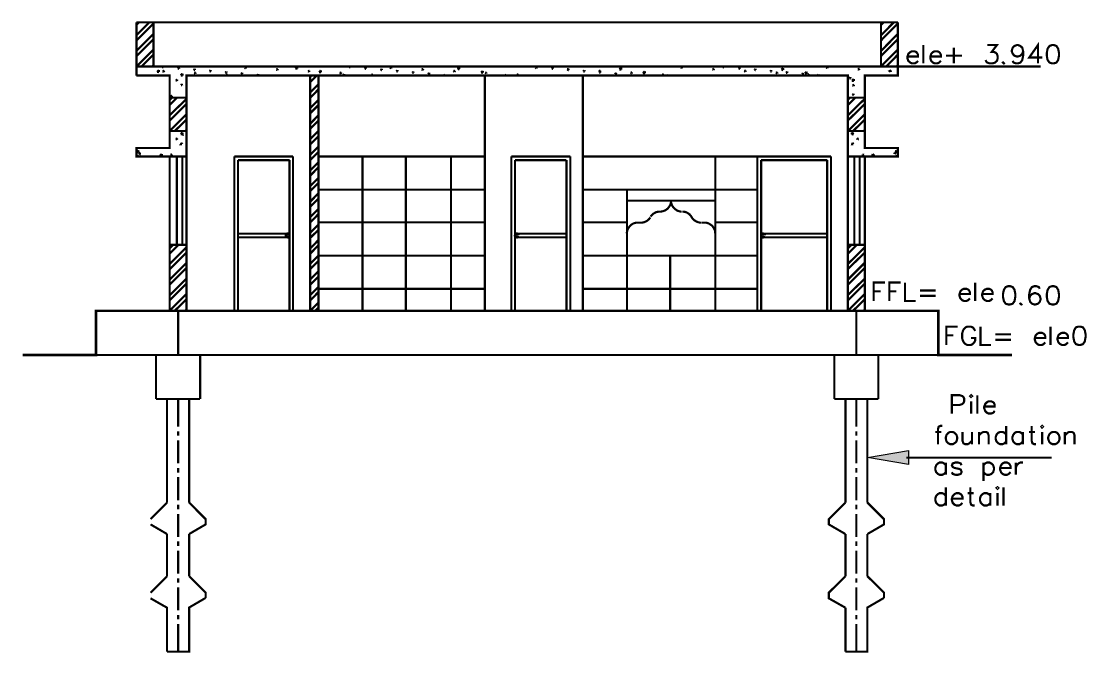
# Model space of a CAD drawing. Header units: millimetres. Extents: x 2845 to 3257, y 1294 to 1582.
# Drawn here: x 3014.1 to 3139.8, y 1454.6 to 1529.1 of the extents above; entities that cross this region are included whole.
import ezdxf

# ---------------------------------------------------------------- set-up
doc = ezdxf.new("R2010")
doc.units = ezdxf.units.MM
doc.layers.add('H', color=7, linetype='Continuous')
doc.layers.add('P', color=7, linetype='Continuous')

msp = doc.modelspace()

# ---------------------------------------------------------------- hatches: boundary and pattern name
at = {"layer": 'H', "linetype": 'Continuous'}
msp.add_hatch(color=256, dxfattribs=at).paths.add_polyline_path([(3118.82, 1476.8), (3113.93, 1477.6), (3118.82, 1478.41), (3118.82, 1476.8)])

# ---------------------------------------------------------------- linework, layer by layer
at = {"layer": 'P'}
for points, const_width in [([(3027.68, 1527.48), (3029.21, 1529)], 0.254), ([(3027.68, 1528.7), (3027.98, 1529)], 0.254), ([(3027.68, 1529), (3117.53, 1529)], 0.254), ([(3027.68, 1529), (3027.68, 1522.72)], 0.254), ([(3027.68, 1526.86), (3029.69, 1528.86)], 0.254), ([(3029.69, 1529), (3029.69, 1523.79)], 0.254), ([(3115.54, 1527.48), (3117.05, 1529)], 0.254), ([(3115.54, 1528.7), (3115.84, 1529)], 0.254), ([(3115.54, 1529), (3115.54, 1523.79)], 0.254), ([(3115.54, 1526.86), (3117.53, 1528.86)], 0.254), ([(3117.53, 1529), (3117.53, 1522.72)], 0.254), ([(3027.68, 1525.63), (3029.69, 1527.64)], 0.254), ([(3115.54, 1525.63), (3117.53, 1527.64)], 0.254), ([(3027.68, 1525.01), (3029.69, 1527.02)], 0.254), ([(3115.54, 1525.01), (3117.53, 1527.02)], 0.254), ([(3120.53, 1524.15), (3120.53, 1526.32)], 0.254), ([(3128.08, 1526.32), (3129.22, 1526.32), (3128.59, 1525.49), (3128.91, 1525.49), (3129.12, 1525.38), (3129.22, 1525.28), (3129.31, 1524.96), (3129.31, 1524.75), (3129.22, 1524.45), (3129.01, 1524.25), (3128.69, 1524.15), (3128.38, 1524.15), (3128.08, 1524.25), (3127.97, 1524.34), (3127.87, 1524.55)], 0.254), ([(3132.31, 1525.58), (3132.21, 1525.28), (3131.99, 1525.06), (3131.69, 1524.96), (3131.59, 1524.96), (3131.29, 1525.06), (3131.08, 1525.28), (3130.97, 1525.58), (3130.97, 1525.68), (3131.08, 1526), (3131.29, 1526.21), (3131.59, 1526.32), (3131.69, 1526.32), (3131.99, 1526.21), (3132.21, 1526), (3132.31, 1525.58), (3132.31, 1525.06), (3132.21, 1524.55), (3131.99, 1524.25), (3131.69, 1524.15), (3131.48, 1524.15), (3131.18, 1524.25), (3131.08, 1524.45)], 0.254), ([(3134.06, 1524.15), (3134.06, 1526.32), (3133.03, 1524.85), (3134.59, 1524.85)], 0.254), ([(3135.73, 1526.32), (3135.42, 1526.21), (3135.2, 1525.89), (3135.1, 1525.38), (3135.1, 1525.06), (3135.2, 1524.55), (3135.42, 1524.25), (3135.73, 1524.15), (3135.93, 1524.15), (3136.24, 1524.25), (3136.44, 1524.55), (3136.54, 1525.06), (3136.54, 1525.38), (3136.44, 1525.89), (3136.24, 1526.21), (3135.93, 1526.32), (3135.73, 1526.32)], 0.254), ([(3027.68, 1523.79), (3029.69, 1525.79)], 0.254), ([(3028.29, 1523.79), (3029.69, 1525.19)], 0.254), ([(3115.54, 1523.79), (3117.53, 1525.79)], 0.254), ([(3116.15, 1523.79), (3117.53, 1525.19)], 0.254), ([(3118.66, 1524.96), (3119.91, 1524.96), (3119.91, 1525.17), (3119.8, 1525.38), (3119.7, 1525.49), (3119.51, 1525.58), (3119.19, 1525.58), (3118.98, 1525.49), (3118.76, 1525.28), (3118.66, 1524.96), (3118.66, 1524.75), (3118.76, 1524.45), (3118.98, 1524.25), (3119.19, 1524.15), (3119.51, 1524.15), (3119.7, 1524.25), (3119.91, 1524.45)], 0.254), ([(3121.36, 1524.96), (3122.61, 1524.96), (3122.61, 1525.17), (3122.5, 1525.38), (3122.4, 1525.49), (3122.19, 1525.58), (3121.87, 1525.58), (3121.67, 1525.49), (3121.46, 1525.28), (3121.36, 1524.96), (3121.36, 1524.75), (3121.46, 1524.45), (3121.67, 1524.25), (3121.87, 1524.15), (3122.19, 1524.15), (3122.4, 1524.25), (3122.61, 1524.45)], 0.254), ([(3123.21, 1525.06), (3125.08, 1525.06)], 0.254), ([(3124.14, 1526), (3124.14, 1524.15)], 0.254), ([(3027.68, 1523.79), (3117.53, 1523.79)], 0.254), ([(3027.68, 1523.79), (3027.68, 1522.72), (3027.68, 1523.79), (3117.53, 1523.79), (3117.53, 1522.72), (3113.63, 1522.72), (3113.63, 1520.11), (3111.62, 1520.11), (3111.62, 1522.72), (3033.59, 1522.72), (3033.59, 1520.11), (3031.59, 1520.11), (3031.59, 1522.72), (3027.68, 1522.72)], 0.254), ([(3029.53, 1523.79), (3029.69, 1523.95)], 0.254), ([(3030.69, 1523.69), (3030.78, 1523.79)], 0.254), ([(3030.69, 1523.69), (3030.85, 1523.69)], 0.254), ([(3030.85, 1523.69), (3030.83, 1523.79)], 0.254), ([(3032.56, 1523.53), (3032.69, 1523.69)], 0.254), ([(3032.72, 1523.51), (3032.69, 1523.69)], 0.254), ([(3040.43, 1523.63), (3040.62, 1523.72)], 0.254), ([(3040.43, 1523.63), (3040.57, 1523.56)], 0.254), ([(3040.57, 1523.56), (3040.62, 1523.72)], 0.254), ([(3046.44, 1523.55), (3046.64, 1523.76)], 0.254), ([(3046.67, 1523.51), (3046.64, 1523.76)], 0.254), ([(3052.76, 1523.69), (3052.83, 1523.79)], 0.254), ([(3052.76, 1523.69), (3052.9, 1523.69)], 0.254), ([(3052.9, 1523.69), (3052.88, 1523.79)], 0.254), ([(3054.61, 1523.53), (3054.74, 1523.69)], 0.254), ([(3054.77, 1523.51), (3054.74, 1523.69)], 0.254), ([(3057.59, 1523.65), (3057.79, 1523.72)], 0.254), ([(3057.59, 1523.65), (3057.73, 1523.56)], 0.254), ([(3057.73, 1523.56), (3057.79, 1523.72)], 0.254), ([(3065.57, 1523.49), (3065.76, 1523.71)], 0.254), ([(3065.79, 1523.46), (3065.76, 1523.71)], 0.254), ([(3074.76, 1523.65), (3074.93, 1523.72)], 0.254), ([(3074.76, 1523.65), (3074.88, 1523.56)], 0.254), ([(3074.81, 1523.69), (3074.9, 1523.79)], 0.254), ([(3074.81, 1523.69), (3074.95, 1523.67)], 0.254), ([(3074.88, 1523.56), (3074.93, 1523.72)], 0.254), ([(3074.95, 1523.67), (3074.93, 1523.79)], 0.254), ([(3076.68, 1523.53), (3076.8, 1523.67)], 0.254), ([(3076.84, 1523.51), (3076.8, 1523.67)], 0.254), ([(3084.67, 1523.44), (3084.88, 1523.65)], 0.254), ([(3084.9, 1523.41), (3084.88, 1523.65)], 0.254), ([(3091.92, 1523.67), (3092.09, 1523.74)], 0.254), ([(3091.92, 1523.67), (3092.04, 1523.58)], 0.254), ([(3092.04, 1523.58), (3092.09, 1523.74)], 0.254), ([(3096.86, 1523.69), (3096.94, 1523.79)], 0.254), ([(3096.86, 1523.69), (3097.02, 1523.67)], 0.254), ([(3097.02, 1523.67), (3097, 1523.79)], 0.254), ([(3098.73, 1523.53), (3098.85, 1523.67)], 0.254), ([(3098.89, 1523.51), (3098.85, 1523.67)], 0.254), ([(3109.08, 1523.67), (3109.26, 1523.74)], 0.254), ([(3109.08, 1523.67), (3109.2, 1523.58)], 0.254), ([(3109.2, 1523.58), (3109.26, 1523.74)], 0.254), ([(3117.37, 1523.79), (3117.53, 1523.95)], 0.254), ([(3117.53, 1523.79), (3134.39, 1523.79)], 0.254), ([(3130.04, 1524.34), (3129.93, 1524.25), (3130.04, 1524.15), (3130.14, 1524.25)], 0.254), ([(3027.68, 1522.72), (3031.59, 1522.72)], 0.254), ([(3030.11, 1523.16), (3030.32, 1523.37)], 0.254), ([(3030.11, 1523.16), (3030.34, 1523.12)], 0.254), ([(3030.34, 1523.12), (3030.32, 1523.37)], 0.254), ([(3030.76, 1523.21), (3030.96, 1523.3)], 0.254), ([(3030.76, 1523.21), (3030.9, 1523.14)], 0.254), ([(3030.9, 1523.14), (3030.96, 1523.3)], 0.254), ([(3031.59, 1522.72), (3031.59, 1514.16)], 0.254), ([(3032.56, 1523.53), (3032.72, 1523.51)], 0.254), ([(3032.9, 1522.74), (3033.09, 1522.95)], 0.254), ([(3032.9, 1522.74), (3033.13, 1522.7)], 0.254), ([(3033.13, 1522.7), (3033.09, 1522.95)], 0.254), ([(3033.59, 1522.72), (3111.62, 1522.72)], 0.254), ([(3033.59, 1522.72), (3033.59, 1494.94)], 0.254), ([(3034.43, 1523.37), (3034.56, 1523.51)], 0.254), ([(3034.43, 1523.37), (3034.59, 1523.35)], 0.254), ([(3034.5, 1523.02), (3034.68, 1523.09)], 0.254), ([(3034.5, 1523.02), (3034.63, 1522.93)], 0.254), ([(3034.59, 1523.35), (3034.56, 1523.51)], 0.254), ([(3034.63, 1522.93), (3034.68, 1523.09)], 0.254), ([(3036.3, 1523.21), (3036.43, 1523.35)], 0.254), ([(3036.3, 1523.21), (3036.46, 1523.19)], 0.254), ([(3036.46, 1523.19), (3036.43, 1523.35)], 0.254), ([(3038.17, 1523.04), (3038.3, 1523.19)], 0.254), ([(3038.17, 1523.04), (3038.33, 1523.04)], 0.254), ([(3038.26, 1522.81), (3038.44, 1522.88)], 0.254), ([(3038.26, 1522.81), (3038.38, 1522.72)], 0.254), ([(3038.33, 1523.04), (3038.3, 1523.19)], 0.254), ([(3038.38, 1522.72), (3038.44, 1522.88)], 0.254), ([(3040.02, 1522.88), (3040.17, 1523.04)], 0.254), ([(3040.02, 1522.88), (3040.18, 1522.88)], 0.254), ([(3040.18, 1522.88), (3040.17, 1523.04)], 0.254), ([(3041.91, 1522.72), (3042.04, 1522.88)], 0.254), ([(3041.91, 1522.72), (3041.98, 1522.72)], 0.254), ([(3042.05, 1522.72), (3042.04, 1522.88)], 0.254), ([(3044.19, 1523.44), (3044.36, 1523.51)], 0.254), ([(3044.19, 1523.44), (3044.31, 1523.35)], 0.254), ([(3044.31, 1523.35), (3044.36, 1523.51)], 0.254), ([(3046.44, 1523.55), (3046.67, 1523.51)], 0.254), ([(3047.93, 1523.23), (3048.1, 1523.3)], 0.254), ([(3047.93, 1523.23), (3048.05, 1523.14)], 0.254), ([(3048.05, 1523.14), (3048.1, 1523.3)], 0.254), ([(3048.17, 1522.56), (3048.33, 1522.72)], 0.254), ([(3048.17, 1521.94), (3048.95, 1522.72)], 0.254), ([(3048.17, 1522.72), (3048.17, 1494.94)], 0.254), ([(3049.16, 1522.72), (3049.16, 1494.94)], 0.254), ([(3049.23, 1523.11), (3049.43, 1523.33)], 0.254), ([(3049.23, 1523.11), (3049.46, 1523.09)], 0.254), ([(3049.46, 1523.09), (3049.43, 1523.33)], 0.254), ([(3051.67, 1523.02), (3051.86, 1523.09)], 0.254), ([(3051.67, 1523.02), (3051.81, 1522.93)], 0.254), ([(3051.81, 1522.93), (3051.86, 1523.09)], 0.254), ([(3052.04, 1522.72), (3052.21, 1522.89)], 0.254), ([(3052.23, 1522.72), (3052.21, 1522.89)], 0.254), ([(3054.61, 1523.53), (3054.77, 1523.51)], 0.254), ([(3055.41, 1522.82), (3055.58, 1522.88)], 0.254), ([(3055.41, 1522.82), (3055.53, 1522.72)], 0.254), ([(3055.53, 1522.72), (3055.58, 1522.88)], 0.254), ([(3056.48, 1523.37), (3056.62, 1523.51)], 0.254), ([(3056.48, 1523.37), (3056.64, 1523.35)], 0.254), ([(3056.64, 1523.35), (3056.62, 1523.51)], 0.254), ([(3058.35, 1523.21), (3058.47, 1523.35)], 0.254), ([(3058.35, 1523.21), (3058.51, 1523.19)], 0.254), ([(3058.51, 1523.19), (3058.47, 1523.35)], 0.254), ([(3060.22, 1523.04), (3060.34, 1523.19)], 0.254), ([(3060.22, 1523.04), (3060.38, 1523.04)], 0.254), ([(3060.38, 1523.04), (3060.34, 1523.19)], 0.254), ([(3061.33, 1523.44), (3061.53, 1523.51)], 0.254), ([(3061.33, 1523.44), (3061.47, 1523.35)], 0.254), ([(3061.47, 1523.35), (3061.53, 1523.51)], 0.254), ([(3062.09, 1522.88), (3062.21, 1523.04)], 0.254), ([(3062.09, 1522.88), (3062.25, 1522.86)], 0.254), ([(3062.25, 1522.86), (3062.21, 1523.04)], 0.254), ([(3063.96, 1522.72), (3064.08, 1522.86)], 0.254), ([(3064.1, 1522.72), (3064.08, 1522.86)], 0.254), ([(3065.09, 1523.25), (3065.27, 1523.3)], 0.254), ([(3065.09, 1523.25), (3065.21, 1523.14)], 0.254), ([(3065.21, 1523.14), (3065.27, 1523.3)], 0.254), ([(3065.57, 1523.49), (3065.79, 1523.46)], 0.254), ([(3068.33, 1523.07), (3068.55, 1523.26)], 0.254), ([(3068.33, 1523.07), (3068.58, 1523.04)], 0.254), ([(3068.58, 1523.04), (3068.55, 1523.26)], 0.254), ([(3068.79, 1522.72), (3068.79, 1494.94)], 0.254), ([(3068.83, 1523.04), (3069, 1523.09)], 0.254), ([(3068.83, 1523.04), (3068.95, 1522.95)], 0.254), ([(3068.95, 1522.95), (3069, 1523.09)], 0.254), ([(3071.19, 1522.72), (3071.32, 1522.84)], 0.254), ([(3071.33, 1522.72), (3071.32, 1522.84)], 0.254), ([(3072.57, 1522.82), (3072.76, 1522.89)], 0.254), ([(3072.57, 1522.82), (3072.71, 1522.74)], 0.254), ([(3072.71, 1522.74), (3072.76, 1522.89)], 0.254), ([(3076.68, 1523.53), (3076.84, 1523.51)], 0.254), ([(3078.49, 1523.46), (3078.69, 1523.51)], 0.254), ([(3078.49, 1523.46), (3078.64, 1523.37)], 0.254), ([(3078.55, 1523.37), (3078.67, 1523.51)], 0.254), ([(3078.55, 1523.37), (3078.69, 1523.35)], 0.254), ([(3078.64, 1523.37), (3078.69, 1523.51)], 0.254), ([(3078.69, 1523.35), (3078.67, 1523.51)], 0.254), ([(3080.35, 1522.72), (3080.35, 1494.94)], 0.254), ([(3080.4, 1523.19), (3080.54, 1523.35)], 0.254), ([(3080.4, 1523.19), (3080.56, 1523.19)], 0.254), ([(3080.56, 1523.19), (3080.54, 1523.35)], 0.254), ([(3082.23, 1523.25), (3082.43, 1523.32)], 0.254), ([(3082.23, 1523.25), (3082.38, 1523.16)], 0.254), ([(3082.29, 1523.04), (3082.41, 1523.19)], 0.254), ([(3082.29, 1523.04), (3082.43, 1523.04)], 0.254), ([(3082.38, 1523.16), (3082.43, 1523.32)], 0.254), ([(3082.43, 1523.04), (3082.41, 1523.19)], 0.254), ([(3084.14, 1522.88), (3084.26, 1523.04)], 0.254), ([(3084.14, 1522.88), (3084.3, 1522.86)], 0.254), ([(3084.3, 1522.86), (3084.26, 1523.04)], 0.254), ([(3084.67, 1523.44), (3084.9, 1523.41)], 0.254), ([(3085.99, 1523.04), (3086.17, 1523.11)], 0.254), ([(3085.99, 1523.04), (3086.11, 1522.95)], 0.254), ([(3086.01, 1522.72), (3086.15, 1522.86)], 0.254), ([(3086.11, 1522.95), (3086.17, 1523.11)], 0.254), ([(3086.17, 1522.72), (3086.15, 1522.86)], 0.254), ([(3087.44, 1523.02), (3087.65, 1523.23)], 0.254), ([(3087.44, 1523.02), (3087.68, 1522.98)], 0.254), ([(3087.68, 1522.98), (3087.65, 1523.23)], 0.254), ([(3089.73, 1522.82), (3089.91, 1522.89)], 0.254), ([(3089.73, 1522.82), (3089.85, 1522.74)], 0.254), ([(3089.85, 1522.74), (3089.91, 1522.89)], 0.254), ([(3090.35, 1522.72), (3090.44, 1522.81)], 0.254), ([(3090.44, 1522.72), (3090.44, 1522.81)], 0.254), ([(3095.66, 1523.46), (3095.83, 1523.53)], 0.254), ([(3095.66, 1523.46), (3095.78, 1523.37)], 0.254), ([(3095.78, 1523.37), (3095.83, 1523.53)], 0.254), ([(3098.73, 1523.53), (3098.89, 1523.51)], 0.254), ([(3099.4, 1523.25), (3099.59, 1523.32)], 0.254), ([(3099.4, 1523.25), (3099.54, 1523.16)], 0.254), ([(3099.54, 1523.16), (3099.59, 1523.32)], 0.254), ([(3100.6, 1523.37), (3100.72, 1523.51)], 0.254), ([(3100.6, 1523.37), (3100.75, 1523.35)], 0.254), ([(3100.75, 1523.35), (3100.72, 1523.51)], 0.254), ([(3102.47, 1523.19), (3102.59, 1523.35)], 0.254), ([(3102.47, 1523.19), (3102.62, 1523.19)], 0.254), ([(3102.62, 1523.19), (3102.59, 1523.35)], 0.254), ([(3103.14, 1523.04), (3103.33, 1523.11)], 0.254), ([(3103.14, 1523.04), (3103.28, 1522.95)], 0.254), ([(3103.28, 1522.95), (3103.33, 1523.11)], 0.254), ([(3103.79, 1523.41), (3103.98, 1523.62)], 0.254), ([(3103.79, 1523.41), (3104, 1523.35)], 0.254), ([(3104, 1523.35), (3103.98, 1523.62)], 0.254), ([(3104.34, 1523.04), (3104.46, 1523.19)], 0.254), ([(3104.34, 1523.04), (3104.48, 1523.02)], 0.254), ([(3104.48, 1523.02), (3104.46, 1523.19)], 0.254), ([(3106.21, 1522.88), (3106.33, 1523.02)], 0.254), ([(3106.21, 1522.88), (3106.36, 1522.86)], 0.254), ([(3106.36, 1522.86), (3106.33, 1523.02)], 0.254), ([(3106.56, 1522.96), (3106.75, 1523.18)], 0.254), ([(3106.56, 1522.96), (3106.79, 1522.93)], 0.254), ([(3106.79, 1522.93), (3106.75, 1523.18)], 0.254), ([(3106.89, 1522.82), (3107.07, 1522.89)], 0.254), ([(3106.89, 1522.82), (3107.02, 1522.74)], 0.254), ([(3107.02, 1522.74), (3107.07, 1522.89)], 0.254), ([(3108.08, 1522.72), (3108.18, 1522.86)], 0.254), ([(3108.22, 1522.72), (3108.18, 1522.86)], 0.254), ([(3111.62, 1522.72), (3111.62, 1494.94)], 0.254), ([(3111.81, 1522.38), (3111.92, 1522.54)], 0.254), ([(3111.81, 1522.38), (3111.96, 1522.36)], 0.254), ([(3111.96, 1522.36), (3111.92, 1522.54)], 0.254), ([(3112.82, 1523.46), (3113, 1523.53)], 0.254), ([(3112.82, 1523.46), (3112.94, 1523.37)], 0.254), ([(3112.94, 1523.37), (3113, 1523.53)], 0.254), ([(3113.63, 1522.72), (3117.53, 1522.72)], 0.254), ([(3113.63, 1522.72), (3113.63, 1514.16)], 0.254), ([(3116.68, 1523.16), (3116.56, 1523.25), (3116.74, 1523.33)], 0.254), ([(3116.68, 1523.16), (3116.74, 1523.33)], 0.254), ([(3032.32, 1522.17), (3032.51, 1522.24)], 0.254), ([(3032.32, 1522.17), (3032.46, 1522.08)], 0.254), ([(3032.46, 1522.08), (3032.51, 1522.24)], 0.254), ([(3032.93, 1521.57), (3033.04, 1521.73)], 0.254), ([(3032.93, 1521.57), (3033.07, 1521.55)], 0.254), ([(3033.07, 1521.55), (3033.04, 1521.73)], 0.254), ([(3048.17, 1520.71), (3049.16, 1521.71)], 0.254), ([(3112.11, 1522.1), (3112.33, 1522.31)], 0.254), ([(3112.11, 1522.1), (3112.34, 1522.06)], 0.254), ([(3112.18, 1521.57), (3112.36, 1521.64)], 0.254), ([(3112.18, 1521.57), (3112.31, 1521.48)], 0.254), ([(3112.31, 1521.48), (3112.36, 1521.64)], 0.254), ([(3112.34, 1522.06), (3112.33, 1522.31)], 0.254), ([(3031.59, 1519.84), (3031.86, 1520.11)], 0.254), ([(3031.59, 1519.23), (3032.47, 1520.11)], 0.254), ([(3031.59, 1518.01), (3033.59, 1519.98)], 0.254), ([(3031.68, 1520.28), (3031.88, 1520.35)], 0.254), ([(3031.68, 1520.28), (3031.82, 1520.2)], 0.254), ([(3031.82, 1520.2), (3031.88, 1520.35)], 0.254), ([(3048.17, 1520.09), (3049.16, 1521.09)], 0.254), ([(3048.17, 1518.87), (3049.16, 1519.86)], 0.254), ([(3111.62, 1519.84), (3111.89, 1520.11)], 0.254), ([(3111.62, 1519.23), (3112.5, 1520.11)], 0.254), ([(3111.62, 1518.01), (3113.63, 1519.98)], 0.254), ([(3112.17, 1520.42), (3112.29, 1520.57)], 0.254), ([(3112.17, 1520.42), (3112.31, 1520.42)], 0.254), ([(3112.31, 1520.42), (3112.29, 1520.57)], 0.254), ([(3031.59, 1517.39), (3033.59, 1519.38)], 0.254), ([(3048.17, 1518.25), (3049.16, 1519.24)], 0.254), ([(3111.62, 1517.39), (3113.63, 1519.38)], 0.254), ([(3031.59, 1516.16), (3033.59, 1518.15)], 0.254), ([(3032.19, 1516.16), (3033.59, 1517.53)], 0.254), ([(3048.17, 1517.02), (3049.16, 1518.03)], 0.254), ([(3048.17, 1516.42), (3049.16, 1517.41)], 0.254), ([(3111.62, 1516.16), (3113.63, 1518.15)], 0.254), ([(3112.24, 1516.16), (3113.63, 1517.53)], 0.254), ([(3033.59, 1513.16), (3031.59, 1513.16), (3027.68, 1513.16), (3027.68, 1514.16), (3031.59, 1514.16), (3031.59, 1516.16), (3033.59, 1516.16), (3033.59, 1513.16)], 0.254), ([(3033.43, 1516.16), (3033.59, 1516.31)], 0.254), ([(3048.17, 1515.19), (3049.16, 1516.19)], 0.254), ([(3111.62, 1513.16), (3113.63, 1513.16), (3117.53, 1513.16), (3117.53, 1514.16), (3113.63, 1514.16), (3113.63, 1516.16), (3111.62, 1516.16), (3111.62, 1513.16)], 0.254), ([(3113.47, 1516.16), (3113.63, 1516.31)], 0.254), ([(3032.32, 1515.22), (3032.51, 1515.31)], 0.254), ([(3032.32, 1515.22), (3032.46, 1515.15)], 0.254), ([(3032.46, 1515.15), (3032.51, 1515.31)], 0.254), ([(3032.9, 1515.79), (3033.09, 1516)], 0.254), ([(3032.9, 1515.79), (3033.13, 1515.75), (3033.09, 1516)], 0.254), ([(3048.17, 1514.57), (3049.16, 1515.57)], 0.254), ([(3112.08, 1515.75), (3112.11, 1516)], 0.254), ([(3112.31, 1515.79), (3112.08, 1515.75)], 0.254), ([(3112.31, 1515.79), (3112.11, 1516)], 0.254), ([(3112.89, 1515.22), (3112.71, 1515.31)], 0.254), ([(3112.77, 1515.15), (3112.71, 1515.31)], 0.254), ([(3112.89, 1515.22), (3112.77, 1515.15)], 0.254), ([(3027.68, 1513.69), (3027.89, 1513.9)], 0.254), ([(3027.68, 1513.69), (3027.91, 1513.63)], 0.254), ([(3027.91, 1513.63), (3027.89, 1513.9)], 0.254), ([(3027.94, 1513.55), (3028.12, 1513.62)], 0.254), ([(3027.94, 1513.55), (3028.07, 1513.46), (3028.12, 1513.62)], 0.254), ([(3033.07, 1514.62), (3032.93, 1514.62), (3033.04, 1514.78)], 0.254), ([(3033.07, 1514.62), (3033.04, 1514.78)], 0.254), ([(3048.17, 1513.35), (3049.16, 1514.34)], 0.254), ([(3048.17, 1512.73), (3049.16, 1513.72)], 0.254), ([(3112.29, 1514.62), (3112.13, 1514.62), (3112.17, 1514.78)], 0.254), ([(3112.29, 1514.62), (3112.17, 1514.78)], 0.254), ([(3117.26, 1513.55), (3117.09, 1513.62)], 0.254), ([(3117.14, 1513.46), (3117.09, 1513.62)], 0.254), ([(3117.53, 1513.69), (3117.3, 1513.63), (3117.34, 1513.9)], 0.254), ([(3117.53, 1513.69), (3117.34, 1513.9)], 0.254), ([(3027.68, 1513.16), (3027.8, 1513.32)], 0.254), ([(3027.84, 1513.16), (3027.8, 1513.32)], 0.254), ([(3030.46, 1513.25), (3030.66, 1513.46)], 0.254), ([(3030.46, 1513.25), (3030.69, 1513.21)], 0.254), ([(3030.69, 1513.21), (3030.66, 1513.46)], 0.254), ([(3031.59, 1513.16), (3033.59, 1513.16)], 0.254), ([(3031.59, 1513.16), (3031.59, 1494.94)], 0.254), ([(3031.68, 1513.35), (3031.88, 1513.4)], 0.254), ([(3031.68, 1513.35), (3031.82, 1513.26)], 0.254), ([(3031.82, 1513.26), (3031.88, 1513.4)], 0.254), ([(3032.44, 1513.16), (3032.44, 1502.73)], 0.254), ([(3033.09, 1513.16), (3033.09, 1502.73)], 0.254), ([(3039.23, 1513.16), (3046.16, 1513.16)], 0.254), ([(3039.23, 1513.16), (3039.23, 1494.94)], 0.254), ([(3039.65, 1512.73), (3045.74, 1512.73)], 0.254), ([(3039.65, 1512.73), (3039.65, 1494.94)], 0.254), ([(3045.74, 1512.73), (3045.74, 1494.94)], 0.254), ([(3046.16, 1513.16), (3046.16, 1494.94)], 0.254), ([(3048.17, 1511.5), (3049.16, 1512.5)], 0.254), ([(3049.16, 1513.16), (3053.08, 1513.16)], 0.254), ([(3053.08, 1513.16), (3068.79, 1513.16)], 0.254), ([(3054.36, 1513.16), (3054.36, 1494.94)], 0.254), ([(3059.46, 1513.16), (3059.46, 1494.94)], 0.254), ([(3064.79, 1513.16), (3064.79, 1494.94)], 0.254), ([(3071.92, 1513.16), (3078.87, 1513.16)], 0.254), ([(3071.92, 1513.16), (3071.92, 1494.94)], 0.254), ([(3072.34, 1512.73), (3078.42, 1512.73)], 0.254), ([(3072.34, 1512.73), (3072.34, 1494.94)], 0.254), ([(3078.42, 1512.73), (3078.42, 1494.94)], 0.254), ([(3078.87, 1513.16), (3078.87, 1494.94)], 0.254), ([(3080.35, 1513.16), (3084.26, 1513.16), (3100.95, 1513.16)], 0.254), ([(3095.99, 1513.16), (3095.99, 1494.94)], 0.254), ([(3100.95, 1513.16), (3109.63, 1513.16)], 0.254), ([(3100.95, 1513.16), (3100.95, 1494.94)], 0.254), ([(3101.39, 1512.73), (3109.19, 1512.73)], 0.254), ([(3101.39, 1512.73), (3101.39, 1494.94)], 0.254), ([(3109.19, 1512.73), (3109.19, 1494.94)], 0.254), ([(3109.63, 1513.16), (3109.63, 1494.94)], 0.254), ([(3111.62, 1513.16), (3113.63, 1513.16)], 0.254), ([(3112.4, 1513.16), (3112.4, 1502.73)], 0.254), ([(3113.03, 1513.16), (3113.03, 1502.73)], 0.254), ([(3113.53, 1513.35), (3113.35, 1513.4)], 0.254), ([(3113.4, 1513.26), (3113.35, 1513.4)], 0.254), ([(3113.53, 1513.35), (3113.4, 1513.26)], 0.254), ([(3113.63, 1513.16), (3113.63, 1494.94)], 0.254), ([(3114.51, 1513.21), (3114.55, 1513.46)], 0.254), ([(3114.74, 1513.25), (3114.51, 1513.21)], 0.254), ([(3114.74, 1513.25), (3114.55, 1513.46)], 0.254), ([(3117.26, 1513.55), (3117.14, 1513.46)], 0.254), ([(3117.37, 1513.16), (3117.41, 1513.32)], 0.254), ([(3117.53, 1513.16), (3117.41, 1513.32)], 0.254), ([(3048.17, 1510.88), (3049.16, 1511.89)], 0.254), ([(3048.17, 1509.66), (3049.16, 1510.65)], 0.254), ([(3048.17, 1509.05), (3049.16, 1510.04)], 0.254), ([(3048.17, 1507.81), (3049.16, 1508.82)], 0.254), ([(3049.16, 1509.24), (3068.79, 1509.24)], 0.254), ([(3080.35, 1509.24), (3100.95, 1509.24)], 0.254), ([(3085.57, 1509.24), (3085.57, 1494.94)], 0.254), ([(3085.57, 1509.24), (3085.57, 1494.94)], 0.254), ([(3048.17, 1507.21), (3049.16, 1508.2)], 0.254), ([(3085.57, 1507.95), (3095.99, 1507.95)], 0.254), ([(3089.47, 1506.65), (3089.55, 1506.65), (3089.7, 1506.67), (3089.82, 1506.7), (3089.94, 1506.74), (3090.05, 1506.79), (3090.17, 1506.86), (3090.26, 1506.93), (3090.37, 1507), (3090.45, 1507.11), (3090.52, 1507.2), (3090.59, 1507.3), (3090.65, 1507.42), (3090.7, 1507.53), (3090.74, 1507.65), (3090.75, 1507.8), (3090.77, 1507.92)], 0.254), ([(3090.75, 1507.95), (3090.75, 1507.85), (3090.77, 1507.72), (3090.81, 1507.6), (3090.84, 1507.48), (3090.89, 1507.35), (3090.97, 1507.25), (3091.04, 1507.14), (3091.12, 1507.05), (3091.21, 1506.97), (3091.3, 1506.9), (3091.41, 1506.82), (3091.53, 1506.75), (3091.64, 1506.72), (3091.76, 1506.68), (3091.9, 1506.65), (3092.02, 1506.65)], 0.254), ([(3048.17, 1505.98), (3049.16, 1506.97)], 0.254), ([(3048.17, 1505.36), (3049.16, 1506.37)], 0.254), ([(3089.47, 1506.65), (3089.32, 1506.65), (3089.24, 1506.63), (3089.17, 1506.63), (3089.08, 1506.6), (3088.99, 1506.58), (3088.92, 1506.54), (3088.85, 1506.51), (3088.76, 1506.45), (3088.69, 1506.42), (3088.64, 1506.37), (3088.57, 1506.31), (3088.51, 1506.24), (3088.44, 1506.19), (3088.39, 1506.12), (3088.35, 1506.05)], 0.254), ([(3093.19, 1506), (3093.12, 1506.12), (3093.06, 1506.19), (3093.01, 1506.24), (3092.96, 1506.31), (3092.89, 1506.37), (3092.82, 1506.42), (3092.75, 1506.45), (3092.68, 1506.51), (3092.61, 1506.54), (3092.52, 1506.58), (3092.45, 1506.6), (3092.36, 1506.63), (3092.27, 1506.63), (3092.2, 1506.65), (3092.11, 1506.65)], 0.254), ([(3048.17, 1504.14), (3049.16, 1505.13)], 0.254), ([(3049.16, 1505.38), (3068.79, 1505.38)], 0.254), ([(3080.35, 1505.38), (3085.57, 1505.38)], 0.254), ([(3086.86, 1505.36), (3086.75, 1505.34), (3086.63, 1505.34), (3086.5, 1505.31), (3086.38, 1505.27), (3086.26, 1505.22), (3086.15, 1505.15), (3086.04, 1505.08), (3085.96, 1504.99), (3085.87, 1504.9), (3085.8, 1504.8), (3085.73, 1504.69), (3085.66, 1504.58), (3085.62, 1504.46), (3085.59, 1504.34), (3085.55, 1504.21), (3085.55, 1504.09)], 0.254), ([(3087.21, 1505.34), (3086.86, 1505.34)], 0.254), ([(3087.21, 1505.34), (3087.33, 1505.34), (3087.42, 1505.36), (3087.51, 1505.38), (3087.58, 1505.4), (3087.67, 1505.43), (3087.74, 1505.47), (3087.83, 1505.5), (3087.9, 1505.54), (3087.97, 1505.59), (3088.04, 1505.64), (3088.09, 1505.7), (3088.16, 1505.75), (3088.21, 1505.82), (3088.27, 1505.89), (3088.32, 1505.96)], 0.254), ([(3093.19, 1506), (3093.26, 1505.89), (3093.31, 1505.82), (3093.38, 1505.75), (3093.43, 1505.7), (3093.51, 1505.64), (3093.56, 1505.59), (3093.63, 1505.54), (3093.72, 1505.5), (3093.79, 1505.47), (3093.86, 1505.43), (3093.95, 1505.4), (3094.03, 1505.38), (3094.11, 1505.36), (3094.19, 1505.34), (3094.28, 1505.34)], 0.254), ([(3094.33, 1505.34), (3094.69, 1505.34)], 0.254), ([(3095.99, 1504.06), (3095.97, 1504.14), (3095.96, 1504.28), (3095.94, 1504.41), (3095.89, 1504.53), (3095.83, 1504.64), (3095.78, 1504.76), (3095.71, 1504.85), (3095.62, 1504.96), (3095.53, 1505.04), (3095.43, 1505.11), (3095.32, 1505.18), (3095.22, 1505.24), (3095.09, 1505.29), (3094.97, 1505.33), (3094.85, 1505.34), (3094.7, 1505.36)], 0.254), ([(3095.99, 1505.38), (3100.95, 1505.38)], 0.254), ([(3039.65, 1504.04), (3045.74, 1504.04)], 0.254), ([(3039.65, 1503.61), (3045.74, 1503.61)], 0.254), ([(3045.74, 1503.84), (3045.7, 1503.93), (3045.65, 1504), (3045.58, 1504.04), (3045.49, 1504.06), (3045.42, 1504.02), (3045.35, 1503.97), (3045.32, 1503.9), (3045.3, 1503.81), (3045.33, 1503.74), (3045.39, 1503.67), (3045.46, 1503.63), (3045.55, 1503.61), (3045.62, 1503.65), (3045.69, 1503.7), (3045.72, 1503.77)], 0.296), ([(3045.6, 1503.84), (3045.56, 1503.91), (3045.47, 1503.91), (3045.44, 1503.84), (3045.47, 1503.77), (3045.55, 1503.76), (3045.6, 1503.81)], 0.296), ([(3048.17, 1503.53), (3049.16, 1504.51)], 0.254), ([(3072.78, 1503.84), (3072.74, 1503.93), (3072.69, 1504), (3072.62, 1504.04), (3072.53, 1504.06), (3072.46, 1504.02), (3072.39, 1503.97), (3072.36, 1503.9), (3072.34, 1503.81), (3072.37, 1503.74), (3072.43, 1503.67), (3072.5, 1503.63), (3072.59, 1503.61), (3072.66, 1503.65), (3072.73, 1503.7), (3072.76, 1503.77)], 0.296), ([(3072.34, 1504.04), (3078.42, 1504.04)], 0.254), ([(3072.34, 1503.61), (3078.42, 1503.61)], 0.254), ([(3072.64, 1503.84), (3072.6, 1503.91), (3072.52, 1503.91), (3072.48, 1503.84), (3072.52, 1503.77), (3072.59, 1503.76), (3072.64, 1503.81)], 0.296), ([(3101.81, 1503.84), (3101.8, 1503.93), (3101.74, 1504), (3101.65, 1504.04), (3101.58, 1504.06), (3101.5, 1504.02), (3101.43, 1503.97), (3101.39, 1503.9), (3101.39, 1503.81), (3101.41, 1503.74), (3101.46, 1503.67), (3101.53, 1503.63), (3101.62, 1503.61), (3101.71, 1503.65), (3101.76, 1503.7), (3101.81, 1503.77)], 0.296), ([(3101.39, 1504.04), (3109.19, 1504.04)], 0.254), ([(3101.39, 1503.61), (3109.19, 1503.61)], 0.254), ([(3101.67, 1503.84), (3101.64, 1503.91), (3101.57, 1503.91), (3101.51, 1503.84), (3101.55, 1503.77), (3101.62, 1503.76), (3101.67, 1503.81)], 0.296), ([(3031.59, 1502.29), (3032.03, 1502.73)], 0.254), ([(3031.59, 1501.67), (3032.65, 1502.73)], 0.254), ([(3031.59, 1502.73), (3033.59, 1502.73)], 0.254), ([(3031.59, 1500.46), (3033.59, 1502.45)], 0.254), ([(3048.17, 1502.29), (3049.16, 1503.3)], 0.254), ([(3048.17, 1501.67), (3049.16, 1502.68)], 0.254), ([(3111.62, 1502.29), (3112.08, 1502.73)], 0.254), ([(3111.62, 1501.67), (3112.68, 1502.73)], 0.254), ([(3111.62, 1502.73), (3113.63, 1502.73)], 0.254), ([(3111.62, 1500.46), (3113.63, 1502.45)], 0.254), ([(3031.59, 1499.84), (3033.59, 1501.83)], 0.254), ([(3048.17, 1500.46), (3049.16, 1501.45)], 0.254), ([(3049.16, 1501.45), (3068.79, 1501.45)], 0.254), ([(3054.36, 1501.45), (3054.36, 1494.94)], 0.254), ([(3080.35, 1501.45), (3100.95, 1501.45)], 0.254), ([(3090.65, 1501.45), (3090.65, 1494.94)], 0.254), ([(3111.62, 1499.84), (3113.63, 1501.83)], 0.254), ([(3031.59, 1498.61), (3033.59, 1500.62)], 0.254), ([(3031.59, 1498.01), (3033.59, 1500)], 0.254), ([(3048.17, 1499.84), (3049.16, 1500.83)], 0.254), ([(3111.62, 1498.61), (3113.63, 1500.62)], 0.254), ([(3111.62, 1498.01), (3113.63, 1500)], 0.254), ([(3031.59, 1496.77), (3033.59, 1498.76)], 0.254), ([(3048.17, 1498.61), (3049.16, 1499.61)], 0.254), ([(3048.17, 1498.01), (3049.16, 1498.99)], 0.254), ([(3111.62, 1496.77), (3113.63, 1498.76)], 0.254), ([(3031.59, 1496.15), (3033.59, 1498.16)], 0.254), ([(3048.17, 1496.77), (3049.16, 1497.76)], 0.254), ([(3049.16, 1497.53), (3068.79, 1497.53)], 0.254), ([(3080.35, 1497.53), (3100.95, 1497.53)], 0.254), ([(3111.62, 1496.15), (3113.63, 1498.16)], 0.254), ([(3114.67, 1496.1), (3114.67, 1498.27), (3116.01, 1498.27)], 0.254), ([(3114.67, 1497.23), (3115.48, 1497.23)], 0.254), ([(3116.52, 1496.1), (3116.52, 1498.27), (3117.86, 1498.27)], 0.254), ([(3116.52, 1497.23), (3117.35, 1497.23)], 0.254), ([(3118.38, 1498.27), (3118.38, 1496.1), (3119.63, 1496.1)], 0.254), ([(3120.14, 1497.34), (3121.99, 1497.34)], 0.254), ([(3124.8, 1496.91), (3126.03, 1496.91), (3126.03, 1497.12), (3125.93, 1497.34), (3125.82, 1497.44), (3125.63, 1497.53), (3125.31, 1497.53), (3125.1, 1497.44), (3124.9, 1497.23), (3124.8, 1496.91), (3124.8, 1496.7), (3124.9, 1496.4), (3125.1, 1496.19), (3125.31, 1496.1), (3125.63, 1496.1), (3125.82, 1496.19), (3126.03, 1496.4)], 0.254), ([(3126.65, 1496.1), (3126.65, 1498.27)], 0.254), ([(3127.48, 1496.91), (3128.71, 1496.91), (3128.71, 1497.12), (3128.61, 1497.34), (3128.5, 1497.44), (3128.31, 1497.53), (3128.01, 1497.53), (3127.8, 1497.44), (3127.58, 1497.23), (3127.48, 1496.91), (3127.48, 1496.7), (3127.58, 1496.4), (3127.8, 1496.19), (3128.01, 1496.1), (3128.31, 1496.1), (3128.5, 1496.19), (3128.71, 1496.4)], 0.254), ([(3130.55, 1497.85), (3130.25, 1497.74), (3130.04, 1497.42), (3129.93, 1496.91), (3129.93, 1496.59), (3130.04, 1496.08), (3130.25, 1495.77), (3130.55, 1495.68), (3130.76, 1495.68), (3131.08, 1495.77), (3131.29, 1496.08), (3131.39, 1496.59), (3131.39, 1496.91), (3131.29, 1497.42), (3131.08, 1497.74), (3130.76, 1497.85), (3130.55, 1497.85)], 0.254), ([(3134.27, 1497.53), (3134.16, 1497.74), (3133.86, 1497.85), (3133.65, 1497.85), (3133.35, 1497.74), (3133.14, 1497.42), (3133.03, 1496.91), (3133.03, 1496.38), (3133.14, 1495.98), (3133.35, 1495.77), (3133.65, 1495.68), (3133.76, 1495.68), (3134.07, 1495.77), (3134.27, 1495.98), (3134.37, 1496.28), (3134.37, 1496.38), (3134.27, 1496.7), (3134.07, 1496.91), (3133.76, 1497.02), (3133.65, 1497.02), (3133.35, 1496.91), (3133.14, 1496.7), (3133.03, 1496.38)], 0.254), ([(3135.73, 1497.85), (3135.42, 1497.74), (3135.2, 1497.42), (3135.1, 1496.91), (3135.1, 1496.59), (3135.2, 1496.08), (3135.42, 1495.77), (3135.73, 1495.68), (3135.93, 1495.68), (3136.24, 1495.77), (3136.44, 1496.08), (3136.54, 1496.59), (3136.54, 1496.91), (3136.44, 1497.42), (3136.24, 1497.74), (3135.93, 1497.85), (3135.73, 1497.85)], 0.254), ([(3031.59, 1494.94), (3033.59, 1496.93)], 0.254), ([(3032.19, 1494.94), (3033.59, 1496.31)], 0.254), ([(3048.17, 1496.15), (3049.16, 1497.16)], 0.254), ([(3111.62, 1494.94), (3113.63, 1496.93)], 0.254), ([(3112.24, 1494.94), (3113.63, 1496.31)], 0.254), ([(3120.14, 1496.7), (3121.99, 1496.7)], 0.254), ([(3031.59, 1494.94), (3022.91, 1494.94), (3022.91, 1489.72), (3014.24, 1489.72)], 0.296), ([(3031.59, 1494.94), (3113.63, 1494.94)], 0.296), ([(3031.59, 1494.94), (3033.59, 1494.94)], 0.254), ([(3032.6, 1494.94), (3032.6, 1489.72)], 0.254), ([(3033.43, 1494.94), (3033.59, 1495.1)], 0.254), ([(3048.17, 1494.94), (3049.16, 1495.92)], 0.254), ([(3048.79, 1494.94), (3049.16, 1495.31)], 0.254), ([(3111.62, 1494.94), (3113.63, 1494.94)], 0.254), ([(3112.63, 1494.94), (3112.63, 1489.72)], 0.254), ([(3113.47, 1494.94), (3113.63, 1495.1)], 0.254), ([(3113.63, 1494.94), (3122.31, 1494.94), (3122.31, 1489.72), (3130.99, 1489.72)], 0.296), ([(3132.1, 1495.87), (3131.99, 1495.77), (3132.1, 1495.68), (3132.21, 1495.77)], 0.254), ([(3123.24, 1490.9), (3123.24, 1493.07), (3124.59, 1493.07)], 0.254), ([(3126.65, 1492.56), (3126.54, 1492.77), (3126.35, 1492.98), (3126.14, 1493.07), (3125.73, 1493.07), (3125.52, 1492.98), (3125.31, 1492.77), (3125.2, 1492.56), (3125.11, 1492.24), (3125.11, 1491.73), (3125.2, 1491.41), (3125.31, 1491.21), (3125.52, 1491), (3125.73, 1490.9), (3126.14, 1490.9), (3126.35, 1491), (3126.54, 1491.21), (3126.65, 1491.41), (3126.65, 1491.73), (3126.14, 1491.73)], 0.254), ([(3127.28, 1493.07), (3127.28, 1490.9), (3128.52, 1490.9)], 0.254), ([(3133.69, 1491.73), (3134.92, 1491.73), (3134.92, 1491.94), (3134.83, 1492.15), (3134.73, 1492.24), (3134.52, 1492.34), (3134.2, 1492.34), (3133.99, 1492.24), (3133.79, 1492.04), (3133.69, 1491.73), (3133.69, 1491.51), (3133.79, 1491.21), (3133.99, 1491), (3134.2, 1490.9), (3134.52, 1490.9), (3134.73, 1491), (3134.92, 1491.21)], 0.254), ([(3135.54, 1490.9), (3135.54, 1493.07)], 0.254), ([(3136.37, 1491.73), (3137.6, 1491.73), (3137.6, 1491.94), (3137.5, 1492.15), (3137.41, 1492.24), (3137.2, 1492.34), (3136.9, 1492.34), (3136.69, 1492.24), (3136.47, 1492.04), (3136.37, 1491.73), (3136.37, 1491.51), (3136.47, 1491.21), (3136.69, 1491), (3136.9, 1490.9), (3137.2, 1490.9), (3137.41, 1491), (3137.6, 1491.21)], 0.254), ([(3138.85, 1493.07), (3138.54, 1492.98), (3138.34, 1492.66), (3138.24, 1492.15), (3138.24, 1491.83), (3138.34, 1491.3), (3138.54, 1491), (3138.85, 1490.9), (3139.07, 1490.9), (3139.37, 1491), (3139.58, 1491.3), (3139.68, 1491.83), (3139.68, 1492.15), (3139.58, 1492.66), (3139.37, 1492.98), (3139.07, 1493.07), (3138.85, 1493.07)], 0.254), ([(3123.24, 1492.04), (3124.07, 1492.04)], 0.254), ([(3129.03, 1492.15), (3130.88, 1492.15)], 0.254), ([(3129.03, 1491.51), (3130.88, 1491.51)], 0.254), ([(3022.91, 1489.72), (3122.31, 1489.72)], 0.254), ([(3029.99, 1489.72), (3029.99, 1484.51)], 0.254), ([(3035.19, 1489.72), (3035.19, 1484.51)], 0.254), ([(3110.02, 1489.72), (3110.02, 1484.51)], 0.254), ([(3110.02, 1489.72), (3115.22, 1489.72)], 0.254), ([(3115.22, 1489.72), (3115.22, 1484.51)], 0.254), ([(3123.9, 1482.8), (3123.9, 1484.97), (3124.83, 1484.97), (3125.15, 1484.86), (3125.26, 1484.76), (3125.36, 1484.56), (3125.36, 1484.25), (3125.26, 1484.04), (3125.15, 1483.93), (3124.83, 1483.82), (3123.9, 1483.82)], 0.254), ([(3126.07, 1484.86), (3126.17, 1484.76), (3126.28, 1484.86), (3126.17, 1484.97), (3126.07, 1484.86)], 0.254), ([(3126.9, 1482.8), (3126.9, 1484.97)], 0.254), ([(3029.99, 1484.51), (3035.19, 1484.51)], 0.254), ([(3031.29, 1484.51), (3031.29, 1472.29)], 0.254), ([(3032.6, 1484.51), (3032.6, 1481.25)], 0.254), ([(3033.89, 1484.48), (3033.89, 1472.29)], 0.254), ([(3110.02, 1484.51), (3115.22, 1484.51)], 0.254), ([(3111.34, 1484.51), (3111.34, 1472.29)], 0.254), ([(3112.63, 1484.51), (3112.63, 1481.25)], 0.254), ([(3113.93, 1484.48), (3113.93, 1472.29)], 0.254), ([(3126.17, 1484.25), (3126.17, 1482.8)], 0.254), ([(3127.72, 1483.63), (3128.96, 1483.63), (3128.96, 1483.82), (3128.87, 1484.04), (3128.77, 1484.14), (3128.55, 1484.25), (3128.24, 1484.25), (3128.04, 1484.14), (3127.83, 1483.93), (3127.72, 1483.63), (3127.72, 1483.42), (3127.83, 1483.1), (3128.04, 1482.89), (3128.24, 1482.8), (3128.55, 1482.8), (3128.77, 1482.89), (3128.96, 1483.1)], 0.254), ([(3122.77, 1481.35), (3122.56, 1481.35), (3122.34, 1481.25), (3122.26, 1480.93), (3122.26, 1479.18)], 0.254), ([(3130.3, 1481.35), (3130.3, 1479.18)], 0.254), ([(3133.32, 1481.35), (3133.32, 1479.59), (3133.4, 1479.29), (3133.62, 1479.18), (3133.83, 1479.18)], 0.254), ([(3134.45, 1481.25), (3134.55, 1481.14), (3134.66, 1481.25), (3134.55, 1481.35), (3134.45, 1481.25)], 0.254), ([(3032.6, 1480.72), (3032.6, 1480.17)], 0.254), ([(3032.6, 1479.64), (3032.6, 1476.91)], 0.254), ([(3112.63, 1480.72), (3112.63, 1480.17)], 0.254), ([(3112.63, 1479.64), (3112.63, 1476.91)], 0.254), ([(3121.94, 1480.63), (3122.66, 1480.63)], 0.254), ([(3123.69, 1480.63), (3123.49, 1480.53), (3123.28, 1480.31), (3123.19, 1480.01), (3123.19, 1479.8), (3123.28, 1479.48), (3123.49, 1479.29), (3123.69, 1479.18), (3124, 1479.18), (3124.21, 1479.29), (3124.43, 1479.48), (3124.53, 1479.8), (3124.53, 1480.01), (3124.43, 1480.31), (3124.21, 1480.53), (3124, 1480.63), (3123.69, 1480.63)], 0.254), ([(3125.15, 1480.63), (3125.15, 1479.59), (3125.26, 1479.29), (3125.45, 1479.18), (3125.77, 1479.18), (3125.96, 1479.29), (3126.28, 1479.59)], 0.254), ([(3126.28, 1480.63), (3126.28, 1479.18)], 0.254), ([(3127.11, 1479.18), (3127.11, 1480.63)], 0.254), ([(3127.11, 1480.23), (3127.42, 1480.53), (3127.64, 1480.63), (3127.94, 1480.63), (3128.13, 1480.53), (3128.24, 1480.23), (3128.24, 1479.18)], 0.254), ([(3130.3, 1480.31), (3130.11, 1480.53), (3129.89, 1480.63), (3129.59, 1480.63), (3129.38, 1480.53), (3129.17, 1480.31), (3129.07, 1480.01), (3129.07, 1479.8), (3129.17, 1479.48), (3129.38, 1479.29), (3129.59, 1479.18), (3129.89, 1479.18), (3130.11, 1479.29), (3130.3, 1479.48)], 0.254), ([(3132.28, 1480.31), (3132.06, 1480.53), (3131.87, 1480.63), (3131.55, 1480.63), (3131.34, 1480.53), (3131.15, 1480.31), (3131.04, 1480.01), (3131.04, 1479.8), (3131.15, 1479.48), (3131.34, 1479.29), (3131.55, 1479.18), (3131.87, 1479.18), (3132.06, 1479.29), (3132.28, 1479.48)], 0.254), ([(3132.28, 1480.63), (3132.28, 1479.18)], 0.254), ([(3133, 1480.63), (3133.72, 1480.63)], 0.254), ([(3134.55, 1480.63), (3134.55, 1479.18)], 0.254), ([(3135.79, 1480.63), (3135.57, 1480.53), (3135.38, 1480.31), (3135.27, 1480.01), (3135.27, 1479.8), (3135.38, 1479.48), (3135.57, 1479.29), (3135.79, 1479.18), (3136.1, 1479.18), (3136.31, 1479.29), (3136.51, 1479.48), (3136.61, 1479.8), (3136.61, 1480.01), (3136.51, 1480.31), (3136.31, 1480.53), (3136.1, 1480.63), (3135.79, 1480.63)], 0.254), ([(3137.23, 1479.18), (3137.23, 1480.63)], 0.254), ([(3137.23, 1480.23), (3137.55, 1480.53), (3137.74, 1480.63), (3138.06, 1480.63), (3138.27, 1480.53), (3138.38, 1480.23), (3138.38, 1479.18)], 0.254), ([(3118.53, 1477.6), (3135.68, 1477.6)], 0.254), ([(3032.6, 1476.38), (3032.6, 1475.83)], 0.254), ([(3112.63, 1476.38), (3112.63, 1475.83)], 0.254), ([(3123.19, 1476.7), (3122.98, 1476.91), (3122.77, 1477.02), (3122.45, 1477.02), (3122.26, 1476.91), (3122.05, 1476.7), (3121.94, 1476.38), (3121.94, 1476.19), (3122.05, 1475.87), (3122.26, 1475.67), (3122.45, 1475.57), (3122.77, 1475.57), (3122.98, 1475.67), (3123.19, 1475.87)], 0.254), ([(3123.19, 1477.02), (3123.19, 1475.57)], 0.254), ([(3125.04, 1476.7), (3124.94, 1476.91), (3124.62, 1477.02), (3124.32, 1477.02), (3124, 1476.91), (3123.9, 1476.7), (3124, 1476.49), (3124.21, 1476.38), (3124.73, 1476.27), (3124.94, 1476.19), (3125.04, 1475.97), (3125.04, 1475.87), (3124.94, 1475.67), (3124.62, 1475.57), (3124.32, 1475.57), (3124, 1475.67), (3123.9, 1475.87)], 0.254), ([(3127.64, 1477.02), (3127.64, 1474.85)], 0.254), ([(3127.64, 1476.7), (3127.83, 1476.91), (3128.04, 1477.02), (3128.34, 1477.02), (3128.55, 1476.91), (3128.77, 1476.7), (3128.87, 1476.38), (3128.87, 1476.19), (3128.77, 1475.87), (3128.55, 1475.67), (3128.34, 1475.57), (3128.04, 1475.57), (3127.83, 1475.67), (3127.64, 1475.87)], 0.254), ([(3129.59, 1476.38), (3130.83, 1476.38), (3130.83, 1476.59), (3130.72, 1476.8), (3130.62, 1476.91), (3130.41, 1477.02), (3130.11, 1477.02), (3129.89, 1476.91), (3129.7, 1476.7), (3129.59, 1476.38), (3129.59, 1476.19), (3129.7, 1475.87), (3129.89, 1475.67), (3130.11, 1475.57), (3130.41, 1475.57), (3130.62, 1475.67), (3130.83, 1475.87)], 0.254), ([(3131.45, 1475.57), (3131.45, 1477.02)], 0.254), ([(3131.45, 1476.38), (3131.55, 1476.7), (3131.76, 1476.91), (3131.98, 1477.02), (3132.28, 1477.02)], 0.254), ([(3032.6, 1475.29), (3032.6, 1472.57)], 0.254), ([(3112.63, 1475.29), (3112.63, 1472.57)], 0.254), ([(3123.19, 1473.08), (3122.98, 1473.29), (3122.77, 1473.4), (3122.45, 1473.4), (3122.26, 1473.29), (3122.05, 1473.08), (3121.94, 1472.76), (3121.94, 1472.57), (3122.05, 1472.25), (3122.26, 1472.04), (3122.45, 1471.94), (3122.77, 1471.94), (3122.98, 1472.04), (3123.19, 1472.25)], 0.254), ([(3123.19, 1474.1), (3123.19, 1471.94)], 0.254), ([(3123.9, 1472.76), (3125.15, 1472.76), (3125.15, 1472.98), (3125.04, 1473.19), (3124.94, 1473.29), (3124.73, 1473.4), (3124.43, 1473.4), (3124.21, 1473.29), (3124, 1473.08), (3123.9, 1472.76), (3123.9, 1472.57), (3124, 1472.25), (3124.21, 1472.04), (3124.43, 1471.94), (3124.73, 1471.94), (3124.94, 1472.04), (3125.15, 1472.25)], 0.254), ([(3125.77, 1473.4), (3126.49, 1473.4)], 0.254), ([(3126.07, 1474.1), (3126.07, 1472.36), (3126.17, 1472.04), (3126.38, 1471.94), (3126.6, 1471.94)], 0.254), ([(3128.45, 1473.08), (3128.24, 1473.29), (3128.04, 1473.4), (3127.72, 1473.4), (3127.53, 1473.29), (3127.32, 1473.08), (3127.21, 1472.76), (3127.21, 1472.57), (3127.32, 1472.25), (3127.53, 1472.04), (3127.72, 1471.94), (3128.04, 1471.94), (3128.24, 1472.04), (3128.45, 1472.25)], 0.254), ([(3128.45, 1473.4), (3128.45, 1471.94)], 0.254), ([(3129.17, 1474.02), (3129.28, 1473.91), (3129.38, 1474.02), (3129.28, 1474.1), (3129.17, 1474.02)], 0.254), ([(3129.28, 1473.4), (3129.28, 1471.94)], 0.254), ([(3130, 1471.94), (3130, 1474.1)], 0.254), ([(3029.34, 1470.33), (3031.29, 1472.29)], 0.254), ([(3033.89, 1468.57), (3035.84, 1469.71), (3035.84, 1469.99), (3035.84, 1470.33), (3033.89, 1472.29)], 0.254), ([(3111.34, 1468.57), (3109.38, 1469.71), (3109.38, 1469.99), (3109.38, 1470.33), (3111.34, 1472.29)], 0.254), ([(3113.93, 1468.57), (3115.89, 1469.71), (3115.89, 1469.99), (3115.89, 1470.33), (3113.93, 1472.29)], 0.254), ([(3032.6, 1472.04), (3032.6, 1471.49)], 0.254), ([(3032.6, 1470.95), (3032.6, 1468.23)], 0.254), ([(3112.63, 1472.04), (3112.63, 1471.49)], 0.254), ([(3112.63, 1470.95), (3112.63, 1468.23)], 0.254), ([(3031.29, 1468.57), (3029.34, 1469.71)], 0.254), ([(3031.29, 1468.57), (3031.29, 1463.59)], 0.254), ([(3033.89, 1468.57), (3033.89, 1463.59)], 0.254), ([(3111.34, 1468.57), (3111.34, 1463.59)], 0.254), ([(3113.93, 1468.57), (3113.93, 1463.59)], 0.254), ([(3032.6, 1467.7), (3032.6, 1467.16)], 0.254), ([(3112.63, 1467.7), (3112.63, 1467.16)], 0.254), ([(3032.6, 1466.61), (3032.6, 1463.89)], 0.254), ([(3112.63, 1466.61), (3112.63, 1463.89)], 0.254), ([(3029.34, 1461.65), (3031.29, 1463.59)], 0.254), ([(3032.6, 1463.36), (3032.6, 1462.82)], 0.254), ([(3035.84, 1461.03), (3035.84, 1461.32), (3035.84, 1461.65), (3033.89, 1463.59)], 0.254), ([(3111.34, 1459.87), (3109.38, 1460.98), (3109.38, 1461.32), (3109.38, 1461.65), (3111.34, 1463.59)], 0.254), ([(3112.63, 1463.36), (3112.63, 1462.82)], 0.254), ([(3115.89, 1461.03), (3115.89, 1461.32), (3115.89, 1461.65), (3113.93, 1463.59)], 0.254), ([(3032.6, 1462.27), (3032.6, 1459.55)], 0.254), ([(3112.63, 1462.27), (3112.63, 1459.55)], 0.254), ([(3031.29, 1454.68), (3031.29, 1459.87), (3029.34, 1460.98)], 0.254), ([(3031.29, 1454.68), (3033.89, 1454.68), (3033.89, 1459.89), (3035.84, 1461.03)], 0.254), ([(3111.34, 1454.68), (3113.93, 1454.68), (3113.93, 1459.89), (3115.89, 1461.03)], 0.254), ([(3033.89, 1459.89), (3033.89, 1457.28)], 0.254), ([(3111.34, 1454.68), (3111.34, 1459.87)], 0.254), ([(3113.93, 1459.89), (3113.93, 1457.28)], 0.254), ([(3032.6, 1459.02), (3032.6, 1458.48)], 0.254), ([(3112.63, 1459.02), (3112.63, 1458.48)], 0.254), ([(3032.6, 1457.93), (3032.6, 1454.68)], 0.254), ([(3112.63, 1457.93), (3112.63, 1454.68)], 0.254)]:
    msp.add_lwpolyline(points, dxfattribs=dict(at, const_width=const_width))
for points in [[(3113.93, 1477.6), (3118.8, 1478.43)], [(3118.8, 1476.8), (3113.93, 1477.6)], [(3118.8, 1478.43), (3118.8, 1476.8)]]:
    msp.add_lwpolyline(points, dxfattribs=at)

doc.saveas('drawing.dxf')
